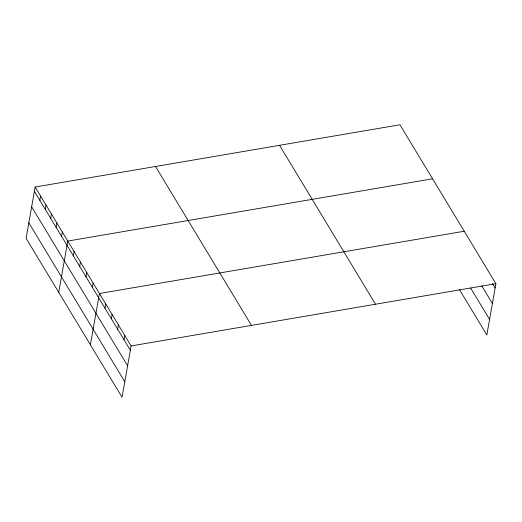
<?xml version="1.0" encoding="UTF-8"?>
<svg xmlns="http://www.w3.org/2000/svg" width="522" height="522" viewBox="0 0 522 522"><rect width="100%" height="100%" fill="white"/><g stroke="black" fill="none" stroke-linecap="round" stroke-linejoin="round"><path stroke-width="0.78" d="M35.144 187.026L26.1 238.313L122.057 397.229L131.1 345.942L35.144 187.026L399.943 124.771L495.9 283.687L486.856 334.974L459.543 289.743M39.822 200.317L40.579 196.031M45.264 209.322L46.021 205.035M50.699 218.327L51.456 214.04M56.135 227.338L56.891 223.044M61.576 236.342L62.333 232.049M58.725 292.346L67.769 241.06L432.568 178.805M73.348 255.832L74.104 251.545M79.677 266.318L80.434 262.031M86.013 276.81L86.769 272.523M92.342 287.296L93.099 283.009M90.391 344.788L99.434 293.501L464.234 231.246M105.013 308.274L105.764 303.987M111.343 318.759L112.1 314.472M117.678 329.252L118.435 324.965M124.008 339.737L124.765 335.45M131.1 345.942L495.9 283.687M492.376 283.381L495.143 287.974M481.721 285.782L492.409 303.484M470.59 288L489.59 319.464M279.564 145.318L375.514 304.228M155.53 166.479L251.48 325.395M34.387 191.313L130.343 350.229M31.653 206.823L127.609 365.739M28.834 222.803L124.791 381.719"/></g></svg>
